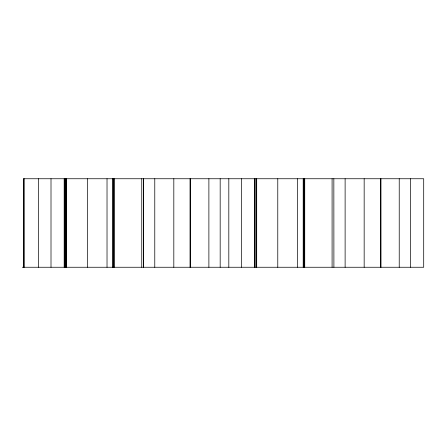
<?xml version="1.0" encoding="UTF-8"?>
<svg xmlns="http://www.w3.org/2000/svg" width="446" height="446" viewBox="0 0 446 446"><rect width="100%" height="100%" fill="white"/><g stroke="black" fill="none" stroke-linecap="round" stroke-linejoin="round"><path stroke-width="0.67" d="M23.582 178.746L23.582 267.254L23.543 178.746L423.7 178.746L423.7 267.254L22.3 267.254M410.521 178.746L410.521 267.254M399.231 178.746L399.231 267.254M380.968 178.746L381.012 267.254M380.377 178.746L380.377 267.254M364.165 178.746L364.165 267.254M345.12 178.746L345.12 267.254M333.842 178.746L333.898 267.254M332.092 178.746L332.092 267.254M304.73 178.746L304.73 267.254M304.088 178.746L304.088 267.254M303.96 178.746L303.96 267.254M303.843 178.746L303.843 267.254M303.336 178.746L303.336 267.254M303.196 178.746L303.196 267.254M297.365 178.746L297.365 267.254M277.774 178.746L277.774 267.254M256.695 178.746L256.695 267.254M256.383 178.746L256.383 267.254M256.299 178.746L256.299 267.254M255.987 178.746L255.987 267.254M254.839 178.746L254.839 267.254M254.527 178.746L254.527 267.254M241.353 178.746L241.353 267.254M228.815 178.746L228.815 267.254M220.173 178.746L220.173 267.254M208.884 178.746L208.884 267.254M190.665 178.746L190.665 267.254M190.62 178.746L190.62 267.254M190.035 178.746L190.035 267.254M173.817 178.746L173.817 267.254M154.773 178.746L154.773 267.254M143.556 178.746L143.556 267.254M143.5 178.746L143.5 267.254M141.744 178.746L141.744 267.254M114.382 178.746L114.382 267.254M113.741 178.746L113.741 267.254M113.619 178.746L113.619 267.254M113.496 178.746L113.496 267.254M112.989 178.746L112.989 267.254M112.849 178.746L112.849 267.254M107.023 178.746L107.023 267.254M87.427 178.746L87.427 267.254M66.348 178.746L66.348 267.254M66.041 178.746L66.041 267.254M65.952 178.746L65.952 267.254M65.64 178.746L65.64 267.254M64.497 178.746L64.497 267.254M64.179 178.746L64.179 267.254M51.006 178.746L51.006 267.254M38.468 178.746L38.468 267.254M24.218 178.746L24.29 267.254"/></g></svg>
